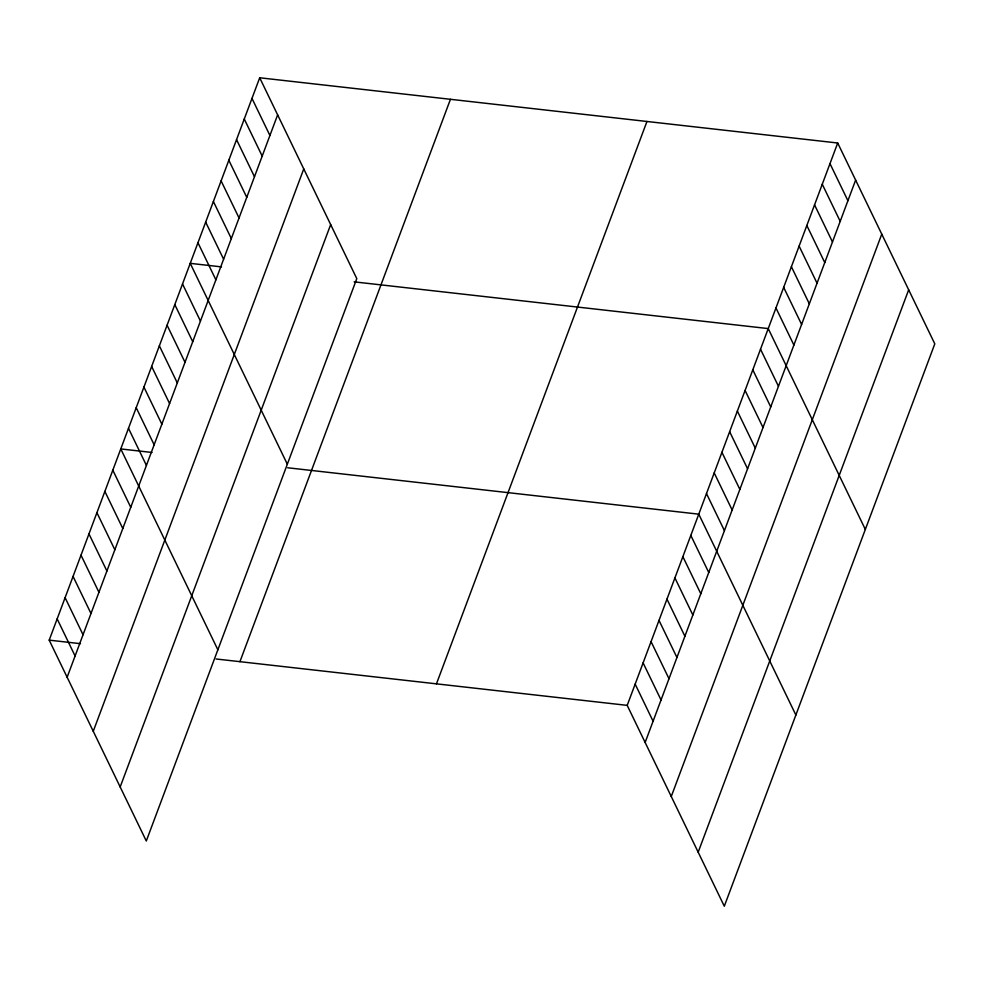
<?xml version="1.0" encoding="UTF-8"?>
<svg xmlns="http://www.w3.org/2000/svg" width="984" height="984" viewBox="0 0 984 984"><rect width="100%" height="100%" fill="white"/><g stroke="black" fill="none" stroke-linecap="round" stroke-linejoin="round"><path stroke-width="1.48" d="M259.702 77.773L356.798 278.632L146.296 841L49.2 640.141L259.702 77.773L837.704 143L934.8 343.859L724.298 906.227L627.202 705.368L837.704 143M67.133 677.25L277.636 114.87M93.259 731.284L303.761 168.904M120.171 786.966L330.673 224.586M239.936 661.666L450.438 99.298M436.466 683.843L646.955 121.475M645.135 742.477L855.637 180.097M671.26 796.511L881.762 234.143M698.173 852.193L908.675 289.813M221.523 266.885L190.232 263.355L287.328 464.214M354.154 281.855L768.233 328.582L865.33 529.441M152.065 452.468L120.774 448.938L217.87 649.797M287.672 467.769L698.775 514.165L795.871 715.024M49.2 640.141L80.491 643.671M216.099 658.985L627.202 705.368M829.979 163.615L847.913 200.711M822.267 184.242L840.201 221.338M814.543 204.857L832.476 241.953M806.831 225.484L824.764 262.58M799.106 246.098L817.04 283.195M791.394 266.713L809.328 303.822M783.67 287.34L801.603 324.437M775.958 307.955L793.891 345.064M760.521 349.197L778.455 386.306M752.797 369.824L770.73 406.921M745.085 390.439L763.018 427.548M737.36 411.066L755.294 448.163M729.648 431.681L747.582 468.79M721.924 452.308L739.857 489.405M714.212 472.923L732.145 510.019M706.487 493.55L724.421 530.647M690.817 535.407L708.751 572.516M682.871 556.661L700.805 593.758M674.913 577.903L692.847 615M666.967 599.145L684.901 636.242M659.009 620.387L676.943 657.496M651.064 641.642L668.997 678.739M643.106 662.884L661.039 699.981M635.16 684.126L653.093 721.235M251.978 98.388L269.911 135.484M244.266 119.015L262.199 156.112M236.541 139.63L254.475 176.726M228.829 160.244L246.763 197.353M221.105 180.871L239.038 217.968M213.393 201.486L231.326 238.595M205.668 222.113L223.602 259.21M197.956 242.728L215.89 279.837M182.52 283.97L200.453 321.079M174.795 304.597L192.729 341.694M167.083 325.212L185.017 362.309M159.359 345.839L177.292 382.936M151.647 366.454L169.58 403.551M143.922 387.081L161.856 424.178M136.21 407.696L154.144 444.793M128.486 428.311L146.419 465.42M112.816 470.18L130.749 507.289M104.87 491.422L122.803 528.531M96.912 512.676L114.845 549.773M88.966 533.918L106.899 571.015M81.008 555.161L98.941 592.27M73.062 576.415L90.995 613.512M65.104 597.657L83.037 634.754M57.158 618.899L75.091 655.996"/></g></svg>
